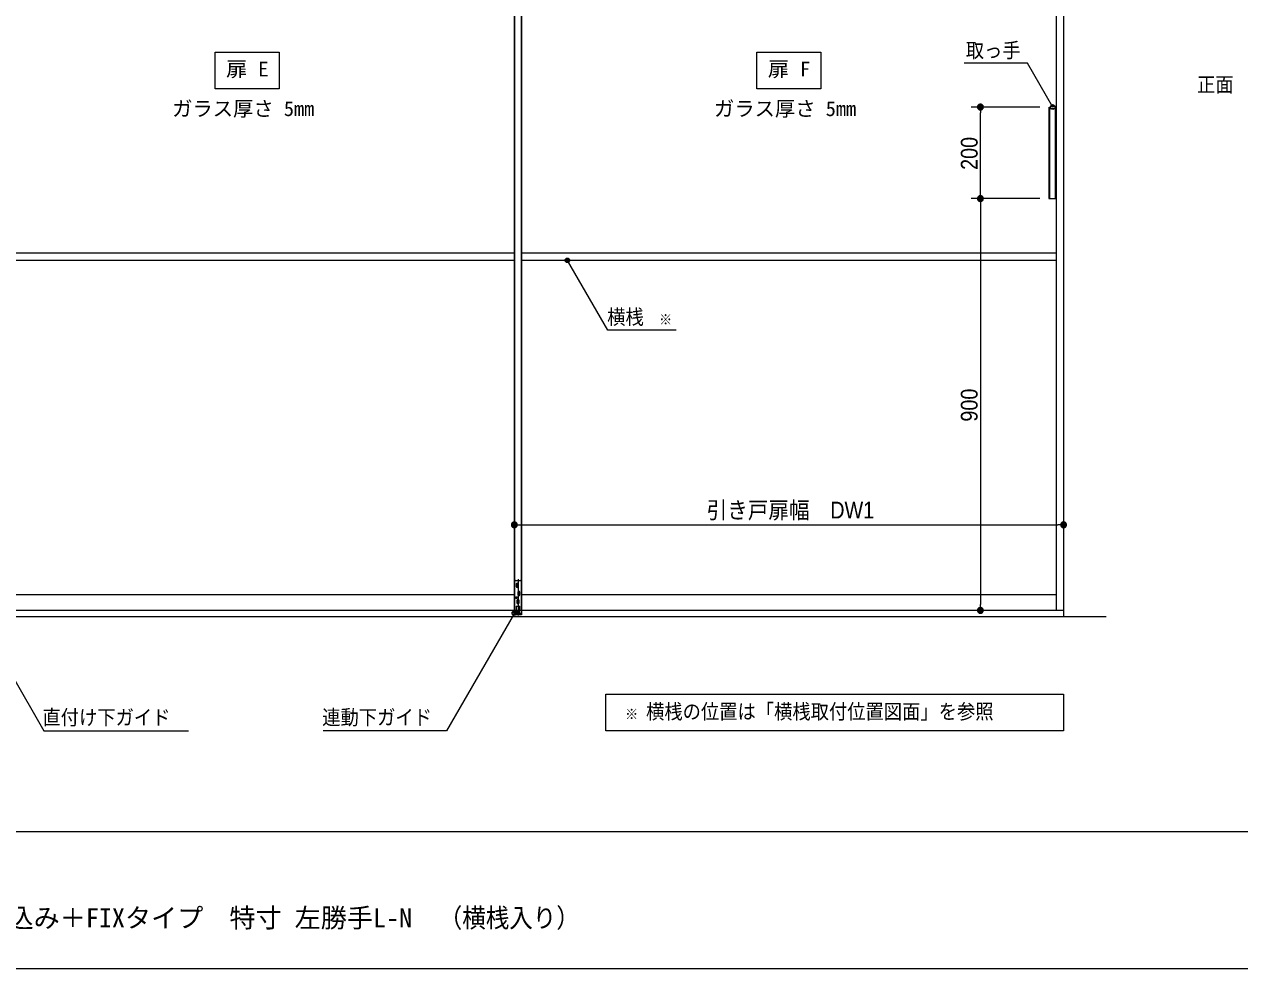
# Model space of a CAD drawing. Units: millimetres, scale not verified. Extents: x -6062 to 6062, y -3045 to 3045.
# Drawn here: x -3490 to -835, y -2770 to -706 of the extents above; entities that cross this region are included whole.
import ezdxf
from ezdxf.enums import TextEntityAlignment as Align

# ---------------------------------------------------------------- set-up
doc = ezdxf.new("R2010")
doc.units = ezdxf.units.MM
doc.header["$LTSCALE"] = 20
for name, color, linetype, lineweight in [('0-0_1図面枠', 7, 'Continuous', 9), ('0-1_2寸法-3', 7, 'Continuous', 9), ('0-2_3一般', 7, 'Continuous', 9), ('0-3_2寸法-1', 7, 'Continuous', 9), ('0-4_0', 7, 'Continuous', 9)]:
    doc.layers.add(name, color=color, linetype=linetype, lineweight=lineweight)
doc.styles.add('ＭＳ ゴシック', font='')
doc.styles.add('ＭＳ Ｐゴシック', font='')
doc.styles.get('ＭＳ ゴシック').set_extended_font_data('MS Gothic')
doc.styles.get('ＭＳ Ｐゴシック').set_extended_font_data('MS PGothic')

# ---------------------------------------------------------------- blocks, each defined once
blk = doc.blocks.new('_Dot')
at = {"layer": '0-4_0'}
for p, q in [((-10, 0), (-20, 0)), ((9.78, 2), (-9.78, 2)), ((7.99, 6), (-7.99, 6)), ((9.16, -3.98), (-9.16, -3.98)), ((6, -7.98), (-6, -7.98))]:
    blk.add_line(p, q, dxfattribs=at)
for points in [[(10, 0), (9.92, 1.25), (9.69, 2.49), (9.3, 3.68), (8.76, 4.82), (8.09, 5.88), (7.29, 6.85), (6.37, 7.71), (5.36, 8.44), (4.26, 9.05), (3.09, 9.51), (1.87, 9.82), (0.63, 9.98), (-0.63, 9.98), (-1.87, 9.82), (-3.09, 9.51), (-4.26, 9.05), (-5.36, 8.44), (-6.37, 7.71), (-7.29, 6.85), (-8.09, 5.88), (-8.76, 4.82), (-9.3, 3.68), (-9.69, 2.49), (-9.92, 1.25), (-10, 0), (0, 0)], [(-10, 0), (-9.92, -1.25), (-9.69, -2.49), (-9.3, -3.68), (-8.76, -4.82), (-8.09, -5.88), (-7.29, -6.85), (-6.37, -7.71), (-5.36, -8.44), (-4.26, -9.05), (-3.09, -9.51), (-1.87, -9.82), (-0.63, -9.98), (0.63, -9.98), (1.87, -9.82), (3.09, -9.51), (4.26, -9.05), (5.36, -8.44), (6.37, -7.71), (7.29, -6.85), (8.09, -5.88), (8.76, -4.82), (9.3, -3.68), (9.69, -2.49), (9.92, -1.25), (10, 0), (0, 0)]]:
    blk.add_lwpolyline(points, close=True, dxfattribs=at)
blk = doc.blocks.new('グループ-109')
at = {"layer": '0-2_3一般'}
for p, q in [((11360, 7000), (11360, -40000)), ((-61696.5, -40000), (13223.5, -40000))]:
    blk.add_line(p, q, dxfattribs=at)
blk = doc.blocks.new('グループ-110')
at = {"layer": '0-2_3一般'}
for p, q in [((-12640, 6100), (-12640, -39740)), ((-12320, 6100), (-12320, -39740)), ((-12320, -39740), (-12320, 6100)), ((11040, 6100), (11040, -39740)), ((11360, 6100), (11360, -39740)), ((10722, -17740), (10722, -21740)), ((10762, -21740), (10762, -17740)), ((11002, -21740), (11002, -17740)), ((-12640, -24120), (-36000, -24120)), ((11040, -24120), (-12320, -24120)), ((-12640, -24440), (-36000, -24440)), ((11040, -24440), (-12320, -24440)), ((-12580.5, -38642.4), (-12459.5, -38642.4)), ((-12580, -38432.4), (-12380, -38432.4)), ((-12470.5, -38592.4), (-12569.5, -38592.4)), ((-12470.5, -38692.4), (-12569.5, -38692.4)), ((-12565, -38592.4), (-12565, -38692.4)), ((-12520, -38542.9), (-12520, -38641.9)), ((-12520, -38642.9), (-12520, -38741.9)), ((-12480, -38371.7), (-12480, -39958.4)), ((-12475, -38692.4), (-12475, -38592.4)), ((-12320, -38492.4), (-12320, -39934.4)), ((-36000, -39040), (-12640, -39040)), ((-12493.8, -39182.4), (-12586.2, -39182.4)), ((-12540, -39136.2), (-12540, -39228.6)), ((-12500.5, -39002.4), (-12379.5, -39002.4)), ((-12390.5, -38952.4), (-12489.5, -38952.4)), ((-12390.5, -39052.4), (-12489.5, -39052.4)), ((-12485, -38952.4), (-12485, -39052.4)), ((-12480, -39262.9), (-12480, -39361.9)), ((-12440, -38902.9), (-12440, -39001.9)), ((-12440, -39002.9), (-12440, -39101.9)), ((-12395, -39052.4), (-12395, -38952.4)), ((-12320, -39040), (11040, -39040)), ((-12320, -39740), (-36320, -39740)), ((11360, -39740), (-12640, -39740)), ((-12555, -39562.4), (-12555, -39802.4)), ((-12405, -39802.4), (-12555, -39802.4)), ((-12550, -39802.4), (-12410, -39802.4)), ((-12550, -39802.4), (-12550, -39874.4)), ((-12545, -39552.4), (-12415, -39552.4)), ((-12540.5, -39362.4), (-12419.5, -39362.4)), ((-12430.5, -39312.4), (-12529.5, -39312.4)), ((-12430.5, -39412.4), (-12529.5, -39412.4)), ((-12525, -39312.4), (-12525, -39412.4)), ((-12480, -39362.9), (-12480, -39461.9)), ((-12435, -39412.4), (-12435, -39312.4)), ((-12405, -39802.4), (-12405, -39562.4)), ((-12540, -39874.4), (-12640, -39874.4)), ((-12544, -39874.4), (-12540, -39874.4)), ((-12416, -39874.4), (-12544, -39874.4)), ((-12320, -39874.4), (-12420, -39874.4)), ((-12420, -39874.4), (-12416, -39874.4))]:
    blk.add_line(p, q, dxfattribs=at)
for points in [[(-12640, -39740), (-12640, 6100), (11360, 6100)], [(10722, -21740), (11042, -21740), (11042, -17740)], [(-12320, -39932.4), (-12640, -39932.4), (-12640, -38492.4)], [(-12410, -39802.4), (-12410, -39874.4), (-12550, -39874.4)]]:
    blk.add_lwpolyline(points, dxfattribs=at)
blk.add_circle((-12540, -39182.4), 42, dxfattribs=at)
for centre, radius, start, end in [((-12580, -38492.4), 60, 90, 180), ((-12520, -38592.4), 45, 0, 180), ((-12520, -38692.4), 45, 180, 0), ((-12380, -38492.4), 60, 0, 90), ((-12480, -39312.4), 45, 0, 180), ((-12440, -38952.4), 45, 0, 180), ((-12440, -39052.4), 45, 180, 0), ((-12545, -39562.4), 10, 90, 180), ((-12480, -39412.4), 45, 180, 0), ((-12415, -39562.4), 10, 0, 90)]:
    blk.add_arc(centre, radius, start, end, dxfattribs=at)
blk = doc.blocks.new('グループ-111')
at = {"layer": '0-2_3一般'}
for name in ['グループ-109', 'グループ-110']:
    blk.add_blockref(name, (0, 0), dxfattribs=at)
blk = doc.blocks.new('グループ-121')
at = {"layer": '0-0_1図面枠'}
blk.add_line((-80000, -49400), (80000, -49400), dxfattribs=at)
blk.add_lwpolyline([(-80000, 55400), (80000, 55400), (80000, -55400), (-80000, -55400)], close=True, dxfattribs=at)
blk = doc.blocks.new('図面枠')
at = {"layer": '0-0_1図面枠'}
blk.add_blockref('グループ-121', (0, 0), dxfattribs=at)

msp = doc.modelspace()

# ---------------------------------------------------------------- linework, layer by layer
at = {"layer": '0-1_2寸法-3'}
for p, q in [((-1238.31, -886.01), (-1248.09, -886.01)), ((-1239.2, -890.01), (-1247.2, -890.01)), ((-1243.03, -882.01), (-1243.37, -882.01)), ((-1243.03, -882.01), (-1243.37, -882.01)), ((-2298.61, -1221.01), (-2308.39, -1221.01)), ((-2303.33, -1217.01), (-2303.67, -1217.01)), ((-2303.33, -1217.01), (-2303.67, -1217.01)), ((-2299.5, -1225.01), (-2307.5, -1225.01)), ((-2419.33, -1988.11), (-2419.67, -1988.11)), ((-2419.33, -1988.11), (-2419.67, -1988.11)), ((-2414.61, -1992.11), (-2424.39, -1992.11)), ((-2415.5, -1996.11), (-2423.5, -1996.11))]:
    msp.add_line(p, q, dxfattribs=at)
for points in [[(-2933.5, -847), (-3073.5, -847), (-3073.5, -767), (-2933.5, -767)], [(-1749.5, -847), (-1889.5, -847), (-1889.5, -767), (-1749.5, -767)], [(-2219.5, -2170), (-1219.5, -2170), (-1219.5, -2250), (-2219.5, -2250)]]:
    msp.add_lwpolyline(points, close=True, dxfattribs=at)
for points in [[(-1243.2, -887), (-1298.44, -791.33), (-1436.96, -791.33)], [(-2066.16, -1374.84), (-2215.26, -1374.84), (-2303.5, -1222)], [(-3595.5, -1993.1), (-3447.18, -2250), (-3131.17, -2250)], [(-2419.5, -1993.1), (-2567.82, -2250), (-2837.15, -2250)]]:
    msp.add_lwpolyline(points, dxfattribs=at)
for centre in [(-1243.2, -887), (-1243.2, -887), (-2303.5, -1222), (-2303.5, -1222), (-2419.5, -1993.1), (-2419.5, -1993.1)]:
    msp.add_circle(centre, 5.01, dxfattribs=at)
at = {"layer": '0-3_2寸法-1'}
for p, q in [((-1271.2, -887), (-1421.2, -887)), ((-1401.2, -1074.29), (-1401.2, -899.71)), ((-1271.4, -1087), (-1421.2, -1087)), ((-1271.4, -1087), (-1421.2, -1087)), ((-1401.2, -1099.71), (-1401.2, -1974.29)), ((-2419.5, -1780), (-2419.3, -1780)), ((-2406.79, -1800), (-1232.21, -1800)), ((-1219.5, -1780), (-1219.3, -1780)), ((-1271.2, -1987), (-1421.2, -1987))]:
    msp.add_line(p, q, dxfattribs=at)

# ---------------------------------------------------------------- block references
at = {"layer": '0-0_1図面枠', "xscale": 0.05, "yscale": 0.05}
msp.add_blockref('図面枠', (-1787.5, 0), dxfattribs=at)
at = {"layer": '0-2_3一般', "xscale": 0.05, "yscale": 0.05}
msp.add_blockref('グループ-111', (-1787.5, 0), dxfattribs=at)
at = {"layer": '0-3_2寸法-1', "xscale": 0.6356201, "yscale": 0.6356201}
for p, rotation in [((-1401.2, -887), 90), ((-1401.2, -1087), 270), ((-1401.2, -1087), 90), ((-2419.5, -1800), 180), ((-1401.2, -1987), 270)]:
    msp.add_blockref('_Dot', p, dxfattribs=dict(at, rotation=rotation))
msp.add_blockref('_Dot', (-1219.5, -1800), dxfattribs=at)

# ---------------------------------------------------------------- texts
at = {"layer": '0-0_1図面枠', "style": 'ＭＳ ゴシック'}
msp.add_text('2枚連動引き込み＋FIXタイプ\u3000特寸 左勝手L-N', height=41.84, dxfattribs=at).set_placement((-3840.72, -2692.37), align=Align.BOTTOM_LEFT)
at = {"layer": '0-0_1図面枠', "style": 'ＭＳ ゴシック', "width": 0.9}
msp.add_text('（横桟入り）', height=41.84, dxfattribs=at).set_placement((-2584.61, -2692.37), align=Align.BOTTOM_LEFT)
at = {"layer": '0-1_2寸法-3', "style": 'ＭＳ ゴシック'}
for s, height, width, p in [('取っ手', 32.55, 0.9, (-1433.1, -788.94)), ('扉 E', 32.55, 1.05, (-3049.42, -829.87)), ('扉 F', 32.55, 1.05, (-1865.71, -829.87)), ('正面', 32.55, 0.9, (-927.76, -863.78)), ('横桟', 32.55, 0.9, (-2216.61, -1371.66)), ('※', 23.31, 0.9, (-2103.26, -1369.88)), ('直付け下ガイド', 32.55, 0.9, (-3450.63, -2246.83)), ('連動下ガイド', 32.55, 0.9, (-2839.24, -2246.66)), ('※', 23.31, 0.9, (-2177.52, -2232.25)), ('横桟の位置は「横桟取付位置図面」を参照', 32.55, 0.9, (-2131.68, -2234.03))]:
    msp.add_text(s, height=height, dxfattribs=dict(at, width=width)).set_placement(p, align=Align.BOTTOM_LEFT)
for p in [(-3167.29, -916.45), (-1983.29, -916.45)]:
    msp.add_text('ガラス厚さ 5mm', height=32.55, dxfattribs=at).set_placement(p, align=Align.BOTTOM_LEFT)
at = {"layer": '0-3_2寸法-1', "style": 'ＭＳ Ｐゴシック', "width": 0.9}
for s, p in [('200', (-1396.24, -1024.28)), ('900', (-1396.24, -1574.38))]:
    msp.add_text(s, height=36.66, rotation=90, dxfattribs=at).set_placement(p, align=Align.BOTTOM_LEFT)
msp.add_text('引き戸扉幅\u3000DW1', height=36.69, dxfattribs=at).set_placement((-1999.52, -1797.07), align=Align.BOTTOM_LEFT)

doc.saveas('drawing.dxf')
